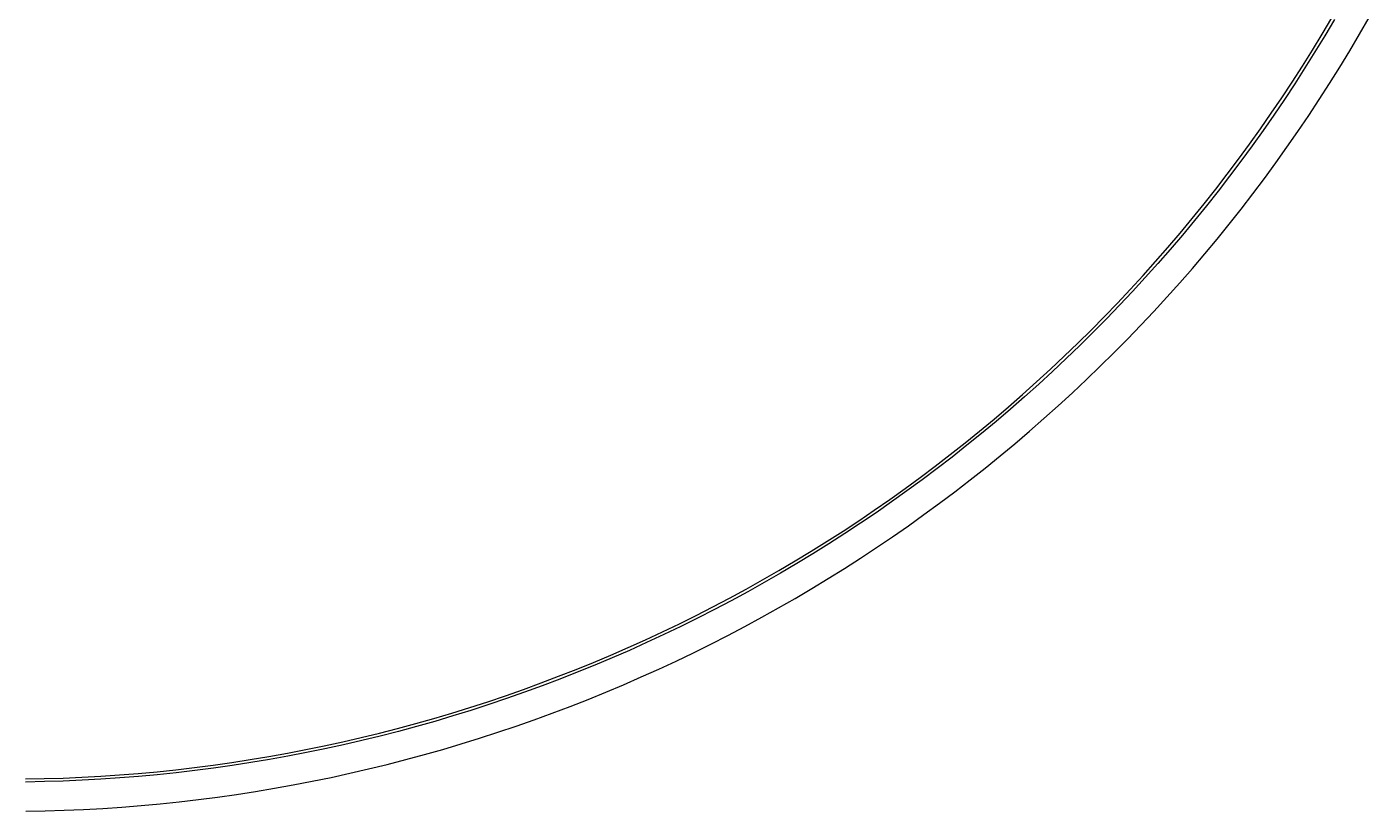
# Model space of a CAD drawing. Extents: x -17 to 130, y -40 to 112.
# Drawn here: x 55 to 120.6, y -40.5 to -2.2 of the extents above; entities that cross this region are included whole.
import ezdxf

# ---------------------------------------------------------------- set-up
doc = ezdxf.new("R2010")
doc.units = 0

msp = doc.modelspace()

# ---------------------------------------------------------------- linework, layer by layer
for p, q in [((118.265, -2.51915), (118.733, -1.7276)), ((118.863, -1.80313), (118.394, -2.59625)), ((120.094, -2.52068), (120.562, -1.70671)), ((117.788, -3.30487), (118.265, -2.51915)), ((118.394, -2.59625), (117.915, -3.38356)), ((119.616, -3.32886), (120.094, -2.52068)), ((117.301, -4.08469), (117.788, -3.30487)), ((117.915, -3.38356), (117.427, -4.16495)), ((119.129, -4.1311), (119.616, -3.32886)), ((116.804, -4.85847), (117.301, -4.08469)), ((117.427, -4.16495), (116.93, -4.94026)), ((118.631, -4.92731), (119.129, -4.1311)), ((116.298, -5.6261), (116.804, -4.85847)), ((116.93, -4.94026), (116.423, -5.70943)), ((118.124, -5.71736), (118.631, -4.92731)), ((115.782, -6.38745), (116.298, -5.6261)), ((116.423, -5.70943), (115.906, -6.47231)), ((117.607, -6.50111), (118.124, -5.71736)), ((115.258, -7.14243), (115.782, -6.38745)), ((115.906, -6.47231), (115.38, -7.22879)), ((117.081, -7.27847), (117.607, -6.50111)), ((114.723, -7.8909), (115.258, -7.14243)), ((115.38, -7.22879), (114.845, -7.97878)), ((116.545, -8.04932), (117.081, -7.27847)), ((114.18, -8.63277), (114.723, -7.8909)), ((114.845, -7.97878), (114.301, -8.72212)), ((116, -8.81354), (116.545, -8.04932)), ((113.628, -9.3679), (114.18, -8.63277)), ((114.301, -8.72212), (113.747, -9.45874)), ((115.445, -9.57098), (116, -8.81354)), ((113.067, -10.0962), (113.628, -9.3679)), ((113.747, -9.45874), (113.185, -10.1885)), ((114.882, -10.3216), (115.445, -9.57098)), ((112.497, -10.8176), (113.067, -10.0962)), ((113.185, -10.1885), (112.614, -10.9113)), ((114.309, -11.0652), (114.882, -10.3216)), ((111.918, -11.5319), (112.497, -10.8176)), ((112.614, -10.9113), (112.034, -11.6271)), ((113.726, -11.8017), (114.309, -11.0652)), ((111.33, -12.2391), (111.918, -11.5319)), ((112.034, -11.6271), (111.445, -12.3356)), ((113.135, -12.5311), (113.726, -11.8017)), ((110.734, -12.939), (111.33, -12.2391)), ((111.445, -12.3356), (110.847, -13.0369)), ((110.129, -13.6315), (110.734, -12.939)), ((110.847, -13.0369), (110.241, -13.7309)), ((112.535, -13.2531), (113.135, -12.5311)), ((109.516, -14.3165), (110.129, -13.6315)), ((110.241, -13.7309), (109.627, -14.4173)), ((111.926, -13.9677), (112.535, -13.2531)), ((108.894, -14.994), (109.516, -14.3165)), ((109.627, -14.4173), (109.004, -15.0961)), ((111.309, -14.6748), (111.926, -13.9677)), ((108.264, -15.6638), (108.894, -14.994)), ((110.683, -15.3743), (111.309, -14.6748)), ((107.626, -16.3258), (108.264, -15.6638)), ((109.004, -15.0961), (108.373, -15.7673)), ((110.048, -16.066), (110.683, -15.3743)), ((106.98, -16.98), (107.626, -16.3258)), ((108.373, -15.7673), (107.733, -16.4306)), ((109.405, -16.7498), (110.048, -16.066)), ((106.326, -17.6261), (106.98, -16.98)), ((107.733, -16.4306), (107.086, -17.086)), ((108.753, -17.4258), (109.405, -16.7498)), ((105.664, -18.2642), (106.326, -17.6261)), ((107.086, -17.086), (106.431, -17.7335)), ((108.094, -18.0937), (108.753, -17.4258)), ((104.994, -18.8941), (105.664, -18.2642)), ((106.431, -17.7335), (105.767, -18.3728)), ((107.426, -18.7534), (108.094, -18.0937)), ((104.317, -19.5158), (104.994, -18.8941)), ((105.096, -19.004), (104.417, -19.6269)), ((105.767, -18.3728), (105.096, -19.004)), ((106.75, -19.4049), (107.426, -18.7534)), ((103.632, -20.129), (104.317, -19.5158)), ((104.417, -19.6269), (103.731, -20.2414)), ((106.066, -20.048), (106.75, -19.4049)), ((102.939, -20.7339), (103.632, -20.129)), ((103.731, -20.2414), (103.037, -20.8474)), ((105.374, -20.6828), (106.066, -20.048)), ((102.239, -21.3302), (102.939, -20.7339)), ((103.037, -20.8474), (102.336, -21.4449)), ((104.675, -21.3089), (105.374, -20.6828)), ((101.532, -21.9178), (102.239, -21.3302)), ((102.336, -21.4449), (101.627, -22.0338)), ((103.968, -21.9265), (104.675, -21.3089)), ((100.818, -22.4967), (101.532, -21.9178)), ((101.627, -22.0338), (100.911, -22.6138)), ((103.253, -22.5353), (103.968, -21.9265)), ((100.096, -23.0668), (100.818, -22.4967)), ((100.911, -22.6138), (100.189, -23.1851)), ((102.531, -23.1353), (103.253, -22.5353)), ((99.3679, -23.6281), (100.096, -23.0668)), ((100.189, -23.1851), (99.4587, -23.7475)), ((101.802, -23.7264), (102.531, -23.1353)), ((97.8909, -24.7235), (98.6328, -24.1803)), ((98.6328, -24.1803), (99.3679, -23.6281)), ((99.4587, -23.7475), (98.7221, -24.3008)), ((101.065, -24.3085), (101.802, -23.7264)), ((97.1424, -25.2575), (97.8909, -24.7235)), ((97.9788, -24.8451), (97.2288, -25.3802)), ((98.7221, -24.3008), (97.9788, -24.8451)), ((99.571, -25.4454), (100.322, -24.8815)), ((100.322, -24.8815), (101.065, -24.3085)), ((96.3875, -25.7823), (97.1424, -25.2575)), ((97.2288, -25.3802), (96.4723, -25.906)), ((98.8135, -26), (99.571, -25.4454)), ((95.6261, -26.2979), (96.3875, -25.7823)), ((96.4723, -25.906), (95.7094, -26.4226)), ((98.0493, -26.5452), (98.8135, -26)), ((94.0847, -27.3006), (94.8585, -26.804)), ((94.8585, -26.804), (95.6261, -26.2979)), ((95.7094, -26.4226), (94.9403, -26.9297)), ((97.2785, -27.0811), (98.0493, -26.5452)), ((93.3049, -27.7878), (94.0847, -27.3006)), ((94.1649, -27.4274), (93.3836, -27.9155)), ((94.9403, -26.9297), (94.1649, -27.4274)), ((96.5011, -27.6074), (97.2785, -27.0811)), ((92.5191, -28.2653), (93.3049, -27.7878)), ((93.3836, -27.9155), (92.5963, -28.394)), ((94.9273, -28.6313), (95.7174, -28.1242)), ((95.7174, -28.1242), (96.5011, -27.6074)), ((90.9304, -29.1913), (91.7276, -28.7332)), ((91.7276, -28.7332), (92.5191, -28.2653)), ((92.5963, -28.394), (91.8031, -28.8628)), ((94.1311, -29.1287), (94.9273, -28.6313)), ((90.1276, -29.6395), (90.9304, -29.1913)), ((91.0043, -29.3218), (90.1999, -29.771)), ((91.8031, -28.8628), (91.0043, -29.3218)), ((93.3289, -29.6162), (94.1311, -29.1287)), ((88.5059, -30.5064), (89.3194, -30.0779)), ((89.3194, -30.0779), (90.1276, -29.6395)), ((90.1999, -29.771), (89.3901, -30.2102)), ((91.7067, -30.5616), (92.5207, -30.0939)), ((92.5207, -30.0939), (93.3289, -29.6162)), ((87.6871, -30.9248), (88.5059, -30.5064)), ((88.5749, -30.6395), (87.7546, -31.0588)), ((89.3901, -30.2102), (88.5749, -30.6395)), ((90.8871, -31.0194), (91.7067, -30.5616)), ((86.0346, -31.7314), (86.8633, -31.3332)), ((86.9291, -31.468), (86.0987, -31.867)), ((86.8633, -31.3332), (87.6871, -30.9248)), ((87.7546, -31.0588), (86.9291, -31.468)), ((89.2312, -31.9044), (90.0618, -31.467)), ((90.0618, -31.467), (90.8871, -31.0194)), ((84.3627, -32.4972), (85.201, -32.1194)), ((85.201, -32.1194), (86.0346, -31.7314)), ((86.0987, -31.867), (85.2634, -32.2558)), ((88.3953, -32.3316), (89.2312, -31.9044)), ((83.5199, -32.8646), (84.3627, -32.4972)), ((84.4235, -32.6343), (83.5789, -33.0025)), ((85.2634, -32.2558), (84.4235, -32.6343)), ((86.708, -33.1552), (87.5541, -32.7486)), ((87.5541, -32.7486), (88.3953, -32.3316)), ((81.8209, -33.5683), (82.6725, -33.2217)), ((82.7299, -33.3602), (81.8766, -33.7076)), ((82.6725, -33.2217), (83.5199, -32.8646)), ((83.5789, -33.0025), (82.7299, -33.3602)), ((85.8569, -33.5513), (86.708, -33.1552)), ((80.1053, -34.2301), (80.9651, -33.9045)), ((81.0191, -34.0444), (80.1575, -34.3707)), ((80.9651, -33.9045), (81.8209, -33.5683)), ((81.8766, -33.7076), (81.0191, -34.0444)), ((84.1404, -34.3122), (85.001, -33.937)), ((85.001, -33.937), (85.8569, -33.5513)), ((78.3739, -34.8496), (79.2415, -34.5452)), ((79.292, -34.6864), (78.4227, -34.9915)), ((79.2415, -34.5452), (80.1053, -34.2301)), ((80.1575, -34.3707), (79.292, -34.6864)), ((82.4058, -35.0307), (83.2753, -34.6768)), ((83.2753, -34.6768), (84.1404, -34.3122)), ((76.6278, -35.4265), (77.5026, -35.1434)), ((77.5497, -35.2858), (76.6731, -35.5694)), ((77.5026, -35.1434), (78.3739, -34.8496)), ((78.4227, -34.9915), (77.5497, -35.2858)), ((80.654, -35.7064), (81.532, -35.3739)), ((81.532, -35.3739), (82.4058, -35.0307)), ((73.9834, -36.2109), (74.8681, -35.9603)), ((74.8681, -35.9603), (75.7496, -35.6987)), ((75.7931, -35.8423), (74.9099, -36.1043)), ((75.7496, -35.6987), (76.6278, -35.4265)), ((76.6731, -35.5694), (75.7931, -35.8423)), ((78.8862, -36.339), (79.7721, -36.0281)), ((79.7721, -36.0281), (80.654, -35.7064)), ((71.312, -36.8975), (72.2053, -36.6796)), ((72.2053, -36.6796), (73.0958, -36.4507)), ((73.134, -36.5957), (72.2417, -36.8251)), ((73.0958, -36.4507), (73.9834, -36.2109)), ((74.0235, -36.3555), (73.134, -36.5957)), ((74.9099, -36.1043), (74.0235, -36.3555)), ((77.1035, -36.9279), (77.9966, -36.6389)), ((77.9966, -36.6389), (78.8862, -36.339)), ((68.6171, -37.4853), (69.5178, -37.3004)), ((69.5178, -37.3004), (70.4162, -37.1045)), ((70.449, -37.2508), (69.5489, -37.4472)), ((70.4162, -37.1045), (71.312, -36.8975)), ((71.3467, -37.0435), (70.449, -37.2508)), ((72.2417, -36.8251), (71.3467, -37.0435)), ((75.3067, -37.4729), (76.2068, -37.2059)), ((76.2068, -37.2059), (77.1035, -36.9279)), ((64.9938, -38.114), (65.9024, -37.9736)), ((65.9024, -37.9736), (66.8093, -37.8219)), ((66.835, -37.9697), (65.9263, -38.1216)), ((66.8093, -37.8219), (67.7142, -37.6592)), ((67.7417, -37.8066), (66.835, -37.9697)), ((67.7142, -37.6592), (68.6171, -37.4853)), ((68.6464, -37.6324), (67.7417, -37.8066)), ((69.5489, -37.4472), (68.6464, -37.6324)), ((72.588, -38.2074), (73.4972, -37.9737)), ((73.4972, -37.9737), (74.4035, -37.7289)), ((74.4035, -37.7289), (75.3067, -37.4729)), ((59.5118, -38.722), (60.4284, -38.6487)), ((60.4284, -38.6487), (61.3439, -38.5642)), ((61.3439, -38.5642), (62.2584, -38.4685)), ((62.2749, -38.6176), (61.3586, -38.7135)), ((62.2584, -38.4685), (63.1716, -38.3615)), ((63.19, -38.5104), (62.2749, -38.6176)), ((63.1716, -38.3615), (64.0835, -38.2434)), ((64.1036, -38.392), (63.19, -38.5104)), ((64.0835, -38.2434), (64.9938, -38.114)), ((65.0158, -38.2624), (64.1036, -38.392)), ((65.9263, -38.1216), (65.0158, -38.2624)), ((69.844, -38.8413), (70.7612, -38.6412)), ((70.7612, -38.6412), (71.6759, -38.4299)), ((71.6759, -38.4299), (72.588, -38.2074)), ((54.9194, -38.9194), (55.8387, -38.9024)), ((55.8424, -39.0524), (54.9213, -39.0693)), ((55.8387, -38.9024), (56.7578, -38.8742)), ((56.7633, -39.0241), (55.8424, -39.0524)), ((56.7578, -38.8742), (57.6764, -38.8347)), ((57.6837, -38.9846), (56.7633, -39.0241)), ((57.6764, -38.8347), (58.5945, -38.784)), ((58.6037, -38.9337), (57.6837, -38.9846)), ((58.5945, -38.784), (59.5118, -38.722)), ((59.5229, -38.8716), (58.6037, -38.9337)), ((60.4412, -38.7982), (59.5229, -38.8716)), ((61.3586, -38.7135), (60.4412, -38.7982)), ((67.0786, -39.3737), (68.0025, -39.2076)), ((68.0025, -39.2076), (68.9244, -39.0301)), ((68.9244, -39.0301), (69.844, -38.8413)), ((62.432, -40.0339), (63.3644, -39.9247)), ((63.3644, -39.9247), (64.2954, -39.804)), ((64.2954, -39.804), (65.2249, -39.672)), ((65.2249, -39.672), (66.1526, -39.5285)), ((66.1526, -39.5285), (67.0786, -39.3737)), ((54.9388, -40.4942), (55.8774, -40.477)), ((55.8774, -40.477), (56.8158, -40.4482)), ((56.8158, -40.4482), (57.7537, -40.4079)), ((57.7537, -40.4079), (58.691, -40.356)), ((58.691, -40.356), (59.6277, -40.2927)), ((59.6277, -40.2927), (60.5635, -40.2179)), ((60.5635, -40.2179), (61.4983, -40.1316)), ((61.4983, -40.1316), (62.432, -40.0339))]:
    msp.add_line(p, q)

doc.saveas('drawing.dxf')
